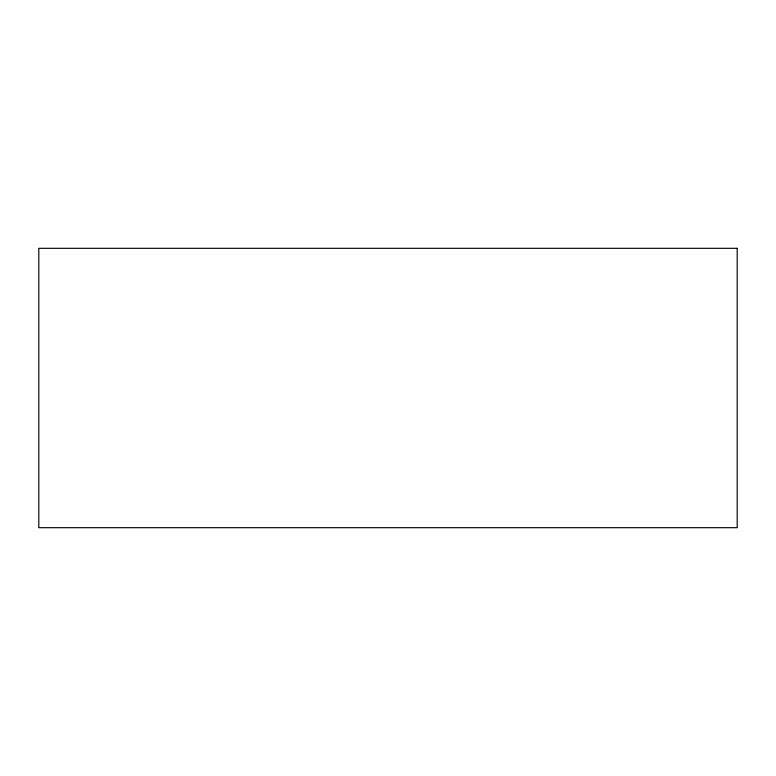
<?xml version="1.0" encoding="UTF-8"?>
<svg xmlns="http://www.w3.org/2000/svg" width="776" height="776" viewBox="0 0 776 776"><rect width="100%" height="100%" fill="white"/><g stroke="black" fill="none" stroke-linecap="round" stroke-linejoin="round"><path stroke-width="1.16" d="M737.2 248.32L38.8 248.32L38.8 527.68L737.2 527.68L737.2 248.32"/></g></svg>
